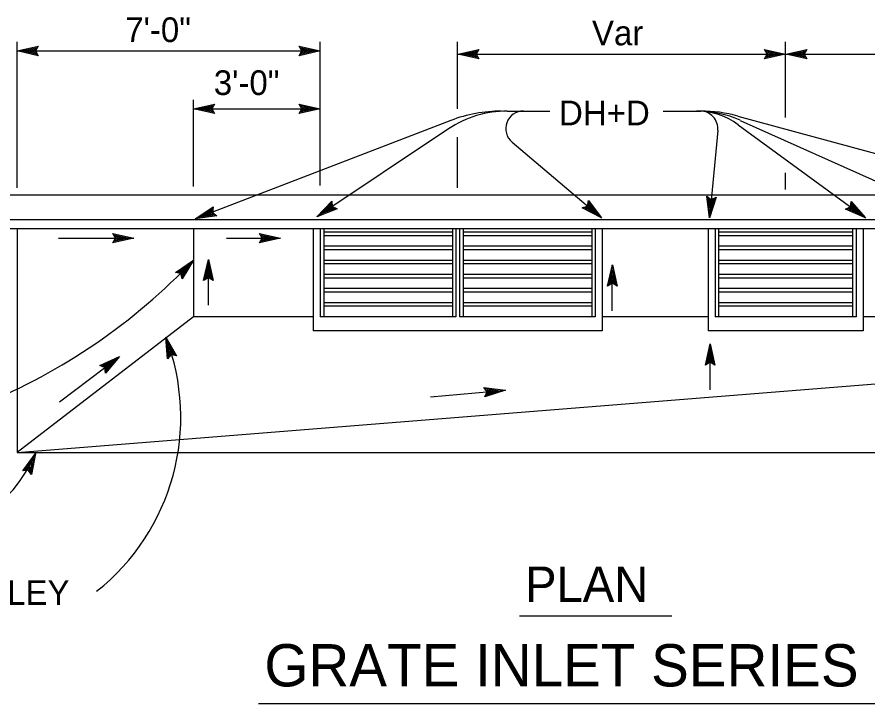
# Model space of a CAD drawing. Extents: x -894 to 866, y -476 to 714.
# Drawn here: x -664.9 to -423.6, y -42.6 to 152.2 of the extents above; entities that cross this region are included whole.
import ezdxf

# ---------------------------------------------------------------- set-up
doc = ezdxf.new("R2010")
doc.units = 0
for name, color, linetype in [('56 Stage 3 Anno', 7, 'Continuous'), ('57 Undefined', 7, 'Continuous'), ('60 Nongeo Data', 7, 'Continuous')]:
    doc.layers.add(name, color=color, linetype=linetype)

msp = doc.modelspace()

# ---------------------------------------------------------------- linework, layer by layer
at = {"layer": '56 Stage 3 Anno'}
for p, q in [((-664.91, 103.73), (-664.91, 145.16)), ((-578.91, 104.38), (-578.91, 145.16)), ((-539.96, 126.17), (-539.96, 145.16)), ((-446.92, 123.72), (-446.92, 145.16)), ((-664.91, 142.57), (-658.91, 143.9)), ((-658.91, 141.23), (-664.91, 142.57)), ((-664.91, 142.57), (-664.91, 142.57)), ((-664.91, 142.57), (-602.66, 142.57)), ((-659.13, 141.59), (-663.53, 142.57)), ((-663.52, 142.57), (-659.15, 143.54)), ((-662.15, 142.57), (-659.33, 143.19)), ((-659.37, 141.95), (-662.15, 142.57)), ((-660.77, 142.57), (-659.56, 142.83)), ((-659.54, 142.29), (-660.77, 142.57)), ((-658.91, 143.9), (-659.71, 142.57)), ((-659.71, 142.57), (-658.91, 141.23)), ((-658.91, 143.9), (-658.91, 143.9)), ((-602.66, 142.57), (-578.91, 142.57)), ((-584.11, 142.57), (-584.91, 143.91)), ((-584.91, 143.91), (-584.91, 143.91)), ((-584.91, 143.91), (-578.91, 142.57)), ((-578.91, 142.57), (-584.91, 141.24)), ((-584.91, 141.24), (-584.11, 142.57)), ((-584.7, 143.55), (-580.29, 142.57)), ((-580.31, 142.57), (-584.68, 141.6)), ((-581.68, 142.57), (-584.5, 141.95)), ((-584.46, 143.19), (-581.68, 142.57)), ((-584.29, 142.85), (-583.06, 142.57)), ((-583.06, 142.57), (-584.27, 142.31)), ((-578.91, 142.57), (-578.91, 142.57)), ((-539.94, 141.67), (-533.94, 143)), ((-538.55, 141.67), (-534.18, 142.64)), ((-533.94, 143), (-534.74, 141.67)), ((-533.94, 143), (-533.94, 143)), ((-452.14, 141.67), (-452.94, 143.01)), ((-452.94, 143.01), (-452.94, 143.01)), ((-452.94, 143.01), (-446.94, 141.67)), ((-452.72, 142.66), (-448.32, 141.67)), ((-446.9, 141.68), (-440.9, 143.01)), ((-445.51, 141.68), (-441.13, 142.65)), ((-440.9, 143.01), (-441.7, 141.68)), ((-440.9, 143.01), (-440.9, 143.01)), ((-658.91, 141.23), (-658.91, 141.23)), ((-584.91, 141.24), (-584.91, 141.24)), ((-539.96, 141.67), (-483.04, 141.67)), ((-533.94, 140.33), (-539.94, 141.67)), ((-539.94, 141.67), (-539.94, 141.67)), ((-534.16, 140.69), (-538.56, 141.67)), ((-537.18, 141.67), (-534.36, 142.29)), ((-534.39, 141.05), (-537.18, 141.67)), ((-535.8, 141.67), (-534.59, 141.94)), ((-534.57, 141.39), (-535.8, 141.67)), ((-534.74, 141.67), (-533.94, 140.33)), ((-533.94, 140.33), (-533.94, 140.33)), ((-483.04, 141.67), (-396.24, 141.67)), ((-446.94, 141.67), (-452.94, 140.34)), ((-452.94, 140.34), (-452.14, 141.67)), ((-452.94, 140.34), (-452.94, 140.34)), ((-448.33, 141.67), (-452.7, 140.7)), ((-449.7, 141.67), (-452.52, 141.05)), ((-452.49, 142.3), (-449.7, 141.67)), ((-452.31, 141.95), (-451.08, 141.67)), ((-451.08, 141.67), (-452.29, 141.41)), ((-446.94, 141.67), (-446.94, 141.67)), ((-440.9, 140.34), (-446.9, 141.68)), ((-446.9, 141.68), (-446.9, 141.68)), ((-441.11, 140.69), (-445.52, 141.67)), ((-444.13, 141.67), (-441.31, 142.3)), ((-441.35, 141.05), (-444.13, 141.67)), ((-442.75, 141.67), (-441.54, 141.94)), ((-441.52, 141.4), (-442.75, 141.67)), ((-441.7, 141.68), (-440.9, 140.34)), ((-440.9, 140.34), (-440.9, 140.34)), ((-614.91, 104.16), (-614.91, 128.76)), ((-614.91, 126.17), (-608.91, 127.5)), ((-614.91, 126.17), (-578.91, 126.17)), ((-608.91, 124.83), (-614.91, 126.17)), ((-614.91, 126.17), (-614.91, 126.17)), ((-609.13, 125.19), (-613.53, 126.17)), ((-613.52, 126.17), (-609.15, 127.14)), ((-612.15, 126.17), (-609.33, 126.8)), ((-609.37, 125.55), (-612.15, 126.17)), ((-610.77, 126.17), (-609.56, 126.44)), ((-609.54, 125.89), (-610.77, 126.17)), ((-608.91, 127.5), (-609.71, 126.17)), ((-609.71, 126.17), (-608.91, 124.83)), ((-608.91, 127.5), (-608.91, 127.5)), ((-584.11, 126.17), (-584.91, 127.51)), ((-584.91, 127.51), (-584.91, 127.51)), ((-584.91, 127.51), (-578.91, 126.17)), ((-578.91, 126.17), (-584.91, 124.84)), ((-584.91, 124.84), (-584.11, 126.17)), ((-584.7, 127.16), (-580.29, 126.17)), ((-580.31, 126.17), (-584.68, 125.2)), ((-581.68, 126.17), (-584.5, 125.55)), ((-584.46, 126.8), (-581.68, 126.17)), ((-584.29, 126.45), (-583.06, 126.17)), ((-583.06, 126.17), (-584.27, 125.91)), ((-578.91, 126.17), (-578.91, 126.17)), ((-525.87, 125.52), (-513.78, 125.52)), ((-481.69, 125.52), (-470.97, 125.52)), ((-608.91, 124.83), (-608.91, 124.83)), ((-584.91, 124.84), (-584.91, 124.84)), ((-460.48, 124.12), (-354.32, 95.26)), ((-541.9, 122.85), (-614.37, 94.93)), ((-460.36, 121.66), (-424.3, 95.26)), ((-459.78, 122.9), (-396.63, 94.61)), ((-542.51, 120.49), (-579.87, 95.58)), ((-466.16, 120.04), (-468.56, 95.26)), ((-539.96, 103.72), (-539.96, 118.09)), ((-524.52, 116.71), (-499.15, 95.26)), ((-446.92, 103.29), (-446.92, 107.98)), ((-579.87, 95.58), (-575.61, 100.02)), ((-578.71, 96.36), (-575.61, 99.59)), ((-577.57, 97.11), (-575.56, 99.2)), ((-575.61, 100.02), (-575.61, 100.02)), ((-575.61, 100.02), (-575.54, 98.47)), ((-503.12, 98.61), (-502.87, 100.15)), ((-502.99, 99.32), (-501.26, 97.04)), ((-502.94, 99.74), (-500.21, 96.15)), ((-502.87, 100.15), (-502.87, 100.15)), ((-502.87, 100.15), (-499.15, 95.26)), ((-468.56, 95.26), (-469.31, 101.36)), ((-469.31, 101.36), (-469.31, 101.36)), ((-469.31, 101.36), (-468.06, 100.43)), ((-468.43, 96.64), (-468.97, 101.09)), ((-468.29, 98.01), (-468.64, 100.88)), ((-466.65, 101.1), (-468.56, 95.26)), ((-467.02, 100.92), (-468.43, 96.63)), ((-468.16, 99.38), (-468.31, 100.61)), ((-467.4, 100.72), (-468.29, 98.01)), ((-467.77, 100.58), (-468.16, 99.38)), ((-468.06, 100.43), (-466.65, 101.1)), ((-466.65, 101.1), (-466.65, 101.1)), ((-428.49, 98.33), (-428.35, 99.88)), ((-428.41, 99.04), (-426.53, 96.89)), ((-428.38, 99.47), (-425.41, 96.07)), ((-428.35, 99.88), (-428.35, 99.88)), ((-428.35, 99.88), (-424.3, 95.26)), ((-614.37, 94.93), (-609.25, 98.33)), ((-613.07, 95.43), (-609.34, 97.91)), ((-611.79, 95.92), (-609.38, 97.52)), ((-610.5, 96.42), (-609.47, 97.1)), ((-609.25, 96.6), (-610.5, 96.42)), ((-609.25, 98.33), (-609.51, 96.8)), ((-609.51, 96.8), (-608.29, 95.84)), ((-609.25, 98.33), (-609.25, 98.33)), ((-574.13, 97.8), (-579.87, 95.58)), ((-574.51, 97.97), (-578.72, 96.35)), ((-574.9, 98.14), (-577.57, 97.11)), ((-576.42, 97.88), (-575.56, 98.77)), ((-575.24, 98.33), (-576.42, 97.88)), ((-575.54, 98.47), (-574.13, 97.8)), ((-574.13, 97.8), (-574.13, 97.8)), ((-504.59, 98.12), (-503.12, 98.61)), ((-499.15, 95.26), (-504.59, 98.12)), ((-504.59, 98.12), (-504.59, 98.12)), ((-500.22, 96.15), (-504.18, 98.24)), ((-501.26, 97.04), (-503.82, 98.39)), ((-502.32, 97.94), (-503.41, 98.51)), ((-503.08, 98.94), (-502.32, 97.94)), ((-424.3, 95.26), (-429.93, 97.73)), ((-429.92, 97.73), (-428.49, 98.33)), ((-429.92, 97.73), (-429.92, 97.73)), ((-425.42, 96.08), (-429.52, 97.88)), ((-426.53, 96.89), (-429.18, 98.05)), ((-427.64, 97.71), (-428.77, 98.21)), ((-428.47, 98.66), (-427.64, 97.71)), ((-608.29, 95.84), (-614.37, 94.93)), ((-614.37, 94.93), (-614.37, 94.93)), ((-608.62, 96.09), (-613.08, 95.43)), ((-608.96, 96.34), (-611.79, 95.92)), ((-608.29, 95.84), (-608.29, 95.84)), ((-579.87, 95.58), (-579.87, 95.58)), ((-499.15, 95.26), (-499.15, 95.26)), ((-468.56, 95.26), (-468.56, 95.26)), ((-424.3, 95.26), (-424.3, 95.26)), ((-653.16, 89.49), (-631.79, 89.49)), ((-653.16, 89.49), (-631.79, 89.49)), ((-653.16, 89.49), (-631.79, 89.49)), ((-653.16, 89.49), (-631.79, 89.49)), ((-636.99, 89.49), (-637.79, 90.83)), ((-637.79, 90.83), (-637.79, 90.83)), ((-637.79, 90.83), (-631.79, 89.49)), ((-631.79, 89.49), (-637.79, 88.16)), ((-637.79, 88.16), (-636.99, 89.49)), ((-637.58, 90.47), (-633.17, 89.49)), ((-633.18, 89.49), (-637.56, 88.52)), ((-634.56, 89.49), (-637.38, 88.87)), ((-637.34, 90.11), (-634.56, 89.49)), ((-637.17, 89.77), (-635.94, 89.49)), ((-635.94, 89.49), (-637.15, 89.23)), ((-631.79, 89.49), (-631.79, 89.49)), ((-605.47, 89.49), (-590.15, 89.49)), ((-595.35, 89.49), (-596.15, 90.83)), ((-596.15, 90.83), (-596.15, 90.83)), ((-596.15, 90.83), (-590.15, 89.49)), ((-590.15, 89.49), (-596.15, 88.16)), ((-596.15, 88.16), (-595.35, 89.49)), ((-595.93, 90.47), (-591.53, 89.49)), ((-591.54, 89.49), (-595.91, 88.52)), ((-592.91, 89.49), (-595.74, 88.87)), ((-595.7, 90.11), (-592.91, 89.49)), ((-595.52, 89.77), (-594.29, 89.49)), ((-594.29, 89.49), (-595.5, 89.23)), ((-590.15, 89.49), (-590.15, 89.49)), ((-637.79, 88.16), (-637.79, 88.16)), ((-596.15, 88.16), (-596.15, 88.16)), ((-619.98, 79.8), (-614.88, 83.24)), ((-619.57, 79.71), (-615.83, 82.24)), ((-615.84, 82.23), (-618.14, 78.38)), ((-614.88, 83.24), (-618.04, 77.97)), ((-614.88, 83.24), (-614.88, 83.24)), ((-611.99, 77.45), (-610.65, 83.45)), ((-611.63, 77.66), (-610.65, 82.07)), ((-610.65, 70.5), (-610.65, 83.45)), ((-610.65, 83.45), (-610.65, 83.45)), ((-610.65, 83.45), (-609.32, 77.45)), ((-618.45, 79.46), (-619.98, 79.8)), ((-619.98, 79.8), (-619.98, 79.8)), ((-619.15, 79.64), (-616.78, 81.23)), ((-618.77, 79.53), (-617.73, 80.23)), ((-617.73, 80.23), (-618.37, 79.17)), ((-616.78, 81.23), (-618.27, 78.75)), ((-611.28, 77.9), (-610.65, 80.68)), ((-610.65, 82.05), (-609.68, 77.68)), ((-610.65, 80.68), (-610.03, 77.86)), ((-497.41, 75.9), (-496.07, 81.9)), ((-497.05, 76.11), (-496.07, 80.52)), ((-496.08, 68.91), (-496.08, 81.86)), ((-496.07, 81.9), (-496.07, 81.9)), ((-496.07, 81.9), (-494.74, 75.89)), ((-496.06, 80.5), (-495.1, 76.13)), ((-618.04, 77.97), (-618.45, 79.46)), ((-618.04, 77.97), (-618.04, 77.97)), ((-610.65, 78.25), (-611.99, 77.45)), ((-611.99, 77.45), (-611.99, 77.45)), ((-610.93, 78.07), (-610.65, 79.3)), ((-610.65, 79.3), (-610.39, 78.09)), ((-609.32, 77.45), (-610.65, 78.25)), ((-609.32, 77.45), (-609.32, 77.45)), ((-496.69, 76.35), (-496.07, 79.13)), ((-496.34, 76.52), (-496.07, 77.75)), ((-496.07, 79.13), (-495.44, 76.31)), ((-496.07, 77.75), (-495.8, 76.54)), ((-496.07, 76.7), (-497.41, 75.9)), ((-497.41, 75.9), (-497.41, 75.9)), ((-494.74, 75.9), (-496.07, 76.7)), ((-494.74, 75.9), (-494.74, 75.9)), ((-622.25, 55.31), (-622.73, 61.44)), ((-622.73, 61.44), (-622.73, 61.44)), ((-622.73, 61.44), (-619.7, 56.09)), ((-621.98, 55.62), (-622.33, 60.12)), ((-622.32, 60.11), (-620.11, 56.21)), ((-621.7, 55.95), (-621.92, 58.8)), ((-621.92, 58.8), (-620.5, 56.28)), ((-469.69, 53.52), (-468.35, 59.52)), ((-469.33, 53.74), (-468.35, 58.14)), ((-468.36, 46.49), (-468.36, 59.44)), ((-468.35, 59.52), (-468.35, 59.52)), ((-468.35, 59.52), (-467.02, 53.52)), ((-468.34, 58.13), (-467.38, 53.76)), ((-652.9, 43.06), (-635.84, 55.92)), ((-641.44, 53.37), (-635.84, 55.92)), ((-635.84, 55.92), (-639.83, 51.24)), ((-635.84, 55.92), (-635.84, 55.92)), ((-621.21, 56.47), (-622.25, 55.31)), ((-621.42, 56.22), (-621.52, 57.47)), ((-621.52, 57.47), (-620.91, 56.4)), ((-619.7, 56.09), (-621.21, 56.47)), ((-619.7, 56.09), (-619.7, 56.09)), ((-468.97, 53.97), (-468.35, 56.76)), ((-468.35, 56.76), (-467.72, 53.93)), ((-639.99, 52.79), (-641.44, 53.37)), ((-641.44, 53.37), (-641.44, 53.37)), ((-641.05, 53.22), (-636.94, 55.09)), ((-640.65, 53.07), (-638.05, 54.25)), ((-640.3, 52.9), (-639.15, 53.42)), ((-639.15, 53.42), (-639.96, 52.48)), ((-638.05, 54.25), (-639.93, 52.05)), ((-636.95, 55.08), (-639.86, 51.67)), ((-622.25, 55.31), (-622.25, 55.31)), ((-468.35, 54.32), (-469.69, 53.52)), ((-469.69, 53.52), (-469.69, 53.52)), ((-468.63, 54.15), (-468.35, 55.38)), ((-468.35, 55.38), (-468.08, 54.17)), ((-467.02, 53.52), (-468.35, 54.32)), ((-467.02, 53.52), (-467.02, 53.52)), ((-639.83, 51.24), (-639.99, 52.79)), ((-639.83, 51.24), (-639.83, 51.24)), ((-547.67, 44.48), (-526.39, 46.34)), ((-531.57, 45.89), (-532.48, 47.15)), ((-532.48, 47.15), (-532.48, 47.15)), ((-532.48, 47.15), (-526.39, 46.34)), ((-526.39, 46.34), (-532.25, 44.49)), ((-532.25, 44.49), (-531.57, 45.89)), ((-532.24, 46.82), (-527.76, 46.22)), ((-527.77, 46.21), (-532.05, 44.87)), ((-531.97, 46.48), (-529.14, 46.1)), ((-529.14, 46.1), (-531.9, 45.23)), ((-531.77, 46.15), (-530.52, 45.98)), ((-530.52, 45.98), (-531.7, 45.61)), ((-526.39, 46.34), (-526.39, 46.34)), ((-532.25, 44.49), (-532.25, 44.49)), ((-663.23, 23.52), (-659.64, 28.39)), ((-662.83, 23.58), (-660.19, 27.15)), ((-660.19, 27.14), (-661.06, 22.82)), ((-659.64, 28.39), (-660.83, 22.46)), ((-659.64, 28.39), (-659.64, 28.39)), ((-662.41, 23.64), (-660.74, 25.91)), ((-662.03, 23.66), (-661.29, 24.66)), ((-661.29, 24.66), (-661.53, 23.47)), ((-660.74, 25.91), (-661.3, 23.11)), ((-661.71, 23.71), (-663.23, 23.52)), ((-663.23, 23.52), (-663.23, 23.52)), ((-660.83, 22.46), (-661.71, 23.71)), ((-660.83, 22.46), (-660.83, 22.46))]:
    msp.add_line(p, q, dxfattribs=at)
for centre, radius, start, end in [((-525.87, 95.53), 30, 90, 123.69), ((-527.52, 85.53), 40, 90, 111.069), ((-521.3, 120.52), 5, 90, 229.787), ((-472.17, 105.53), 20, 53.7853, 90), ((-472.05, 95.53), 30, 65.8623, 90), ((-471.14, 120.52), 5, 354.4726, 90), ((-470.97, 85.53), 40, 74.7874, 90), ((-740.61, 202.71), 173.42, 292.3888, 316.4515), ((-681.41, 38.68), 62.94, 308.3819, 21.1962), ((-698.25, 45.44), 42.2, 271.0827, 336.1729)]:
    msp.add_arc(centre, radius, start, end, dxfattribs=at)
at = {"layer": '57 Undefined'}
for p, q in [((-522.36, -17.6), (-479.22, -17.6)), ((-385.32, -42.6), (-596.43, -42.6))]:
    msp.add_line(p, q, dxfattribs=at)
at = {"layer": '60 Nongeo Data'}
for p, q in [((-314.92, 101.68), (-702.91, 101.68)), ((-314.92, 94.68), (-705.9, 94.68)), ((-538.42, 92.18), (-702.83, 92.18)), ((-664.91, 92.18), (-664.91, 28.68)), ((-614.91, 92.18), (-614.91, 67.18)), ((-580.91, 92.18), (-580.91, 63.18)), ((-578.91, 92.18), (-578.91, 67.18)), ((-577.91, 92.18), (-577.91, 67.18)), ((-541.42, 92.18), (-541.42, 67.18)), ((-540.42, 92.18), (-540.42, 67.18)), ((-539.42, 92.18), (-539.42, 67.18)), ((-538.42, 92.18), (-538.42, 67.18)), ((-314.92, 92.18), (-538.42, 92.18)), ((-501.92, 92.18), (-501.92, 67.18)), ((-500.92, 92.18), (-500.92, 67.18)), ((-498.92, 92.18), (-498.92, 63.18)), ((-468.92, 92.18), (-468.92, 63.18)), ((-466.92, 92.18), (-466.92, 67.18)), ((-465.92, 92.18), (-465.92, 67.18)), ((-427.92, 92.18), (-427.92, 67.18)), ((-426.92, 92.18), (-426.92, 67.18)), ((-424.92, 92.18), (-424.92, 63.18)), ((-541.42, 91.18), (-577.91, 91.18)), ((-541.42, 90.18), (-577.91, 90.18)), ((-501.92, 91.18), (-538.42, 91.18)), ((-501.92, 90.18), (-538.42, 90.18)), ((-445.42, 91.18), (-465.92, 91.18)), ((-445.42, 90.18), (-465.92, 90.18)), ((-427.92, 91.18), (-445.42, 91.18)), ((-427.92, 90.18), (-445.42, 90.18)), ((-541.42, 87.18), (-577.91, 87.18)), ((-501.92, 87.18), (-538.42, 87.18)), ((-445.42, 87.18), (-465.92, 87.18)), ((-427.92, 87.18), (-445.42, 87.18)), ((-541.42, 86.18), (-577.91, 86.18)), ((-501.92, 86.18), (-538.42, 86.18)), ((-445.42, 86.18), (-465.92, 86.18)), ((-427.92, 86.18), (-445.42, 86.18)), ((-541.42, 83.18), (-577.91, 83.18)), ((-541.42, 82.18), (-577.91, 82.18)), ((-501.92, 83.18), (-538.42, 83.18)), ((-501.92, 82.18), (-538.42, 82.18)), ((-445.42, 83.18), (-465.92, 83.18)), ((-445.42, 82.18), (-465.92, 82.18)), ((-427.92, 83.18), (-445.42, 83.18)), ((-427.92, 82.18), (-445.42, 82.18)), ((-541.42, 79.18), (-577.91, 79.18)), ((-541.42, 78.18), (-577.91, 78.18)), ((-501.92, 79.18), (-538.42, 79.18)), ((-501.92, 78.18), (-538.42, 78.18)), ((-445.42, 79.18), (-465.92, 79.18)), ((-445.42, 78.18), (-465.92, 78.18)), ((-427.92, 79.18), (-445.42, 79.18)), ((-427.92, 78.18), (-445.42, 78.18)), ((-541.42, 75.18), (-577.91, 75.18)), ((-501.92, 75.18), (-538.42, 75.18)), ((-445.42, 75.18), (-465.92, 75.18)), ((-427.92, 75.18), (-445.42, 75.18)), ((-541.42, 74.18), (-577.91, 74.18)), ((-501.92, 74.18), (-538.42, 74.18)), ((-445.42, 74.18), (-465.92, 74.18)), ((-427.92, 74.18), (-445.42, 74.18)), ((-541.42, 71.18), (-577.91, 71.18)), ((-541.42, 70.18), (-577.91, 70.18)), ((-501.92, 71.18), (-538.42, 71.18)), ((-501.92, 70.18), (-538.42, 70.18)), ((-445.42, 71.18), (-465.92, 71.18)), ((-445.42, 70.18), (-465.92, 70.18)), ((-427.92, 71.18), (-445.42, 71.18)), ((-427.92, 70.18), (-445.42, 70.18)), ((-614.91, 67.18), (-664.91, 28.68)), ((-580.91, 67.18), (-614.91, 67.18)), ((-540.42, 67.18), (-578.91, 67.18)), ((-500.92, 67.18), (-539.42, 67.18)), ((-468.83, 67.18), (-498.91, 67.18)), ((-446.42, 67.18), (-466.92, 67.18)), ((-426.92, 67.18), (-446.42, 67.18)), ((-396.86, 67.18), (-424.87, 67.18)), ((-498.92, 63.18), (-580.91, 63.18)), ((-424.92, 63.18), (-468.92, 63.18)), ((-664.91, 28.68), (-352.92, 53.68)), ((-664.91, 28.68), (-314.92, 28.68))]:
    msp.add_line(p, q, dxfattribs=at)

# ---------------------------------------------------------------- texts
at = {"layer": '57 Undefined'}
for s, height, p in [('7\'-0"', 7, (-634.23, 145.1)), ('Var', 7, (-501.85, 144.18)), ('3\'-0"', 7, (-609.12, 130.08)), ('DH+D', 7, (-511.2, 121.5)), ('PLAN', 10, (-520.82, -13.64)), ('VALLEY', 7, (-685.42, -14.5)), ('GRATE INLET SERIES', 12, (-594.76, -37.63))]:
    msp.add_text(s, height=height, dxfattribs=at).set_placement(p)

doc.saveas('drawing.dxf')
